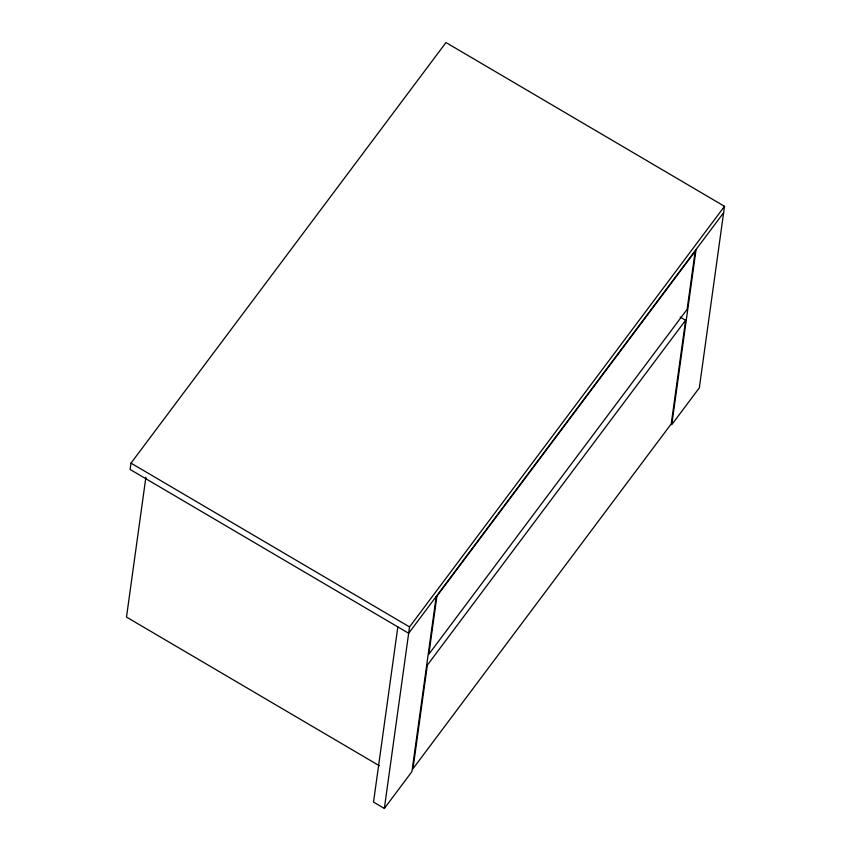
<?xml version="1.0" encoding="UTF-8"?>
<svg xmlns="http://www.w3.org/2000/svg" width="851" height="851" viewBox="0 0 851 851"><rect width="100%" height="100%" fill="white"/><g stroke="black" fill="none" stroke-linecap="round" stroke-linejoin="round"><path stroke-width="1.28" d="M696.075 249.481L671.769 424.66L699.32 387.865L724.509 206.325L445.977 42.55L131.001 463.135L130.129 469.497L408.661 633.272L723.637 212.686M145.893 477.188L126.491 617.071L379.323 765.73M397.832 626.9L373.525 802.078L384.354 808.45L411.916 771.644L436.223 596.466M384.354 808.45L409.544 626.921L724.509 206.325M685.608 320.242L671.226 423.894L412.958 768.783L427.34 665.131L685.608 320.242L680.194 317.061M131.001 463.135L409.544 626.921M436.914 596.147L428.851 654.238L687.119 309.349L695.182 251.258L436.914 596.147"/></g></svg>
